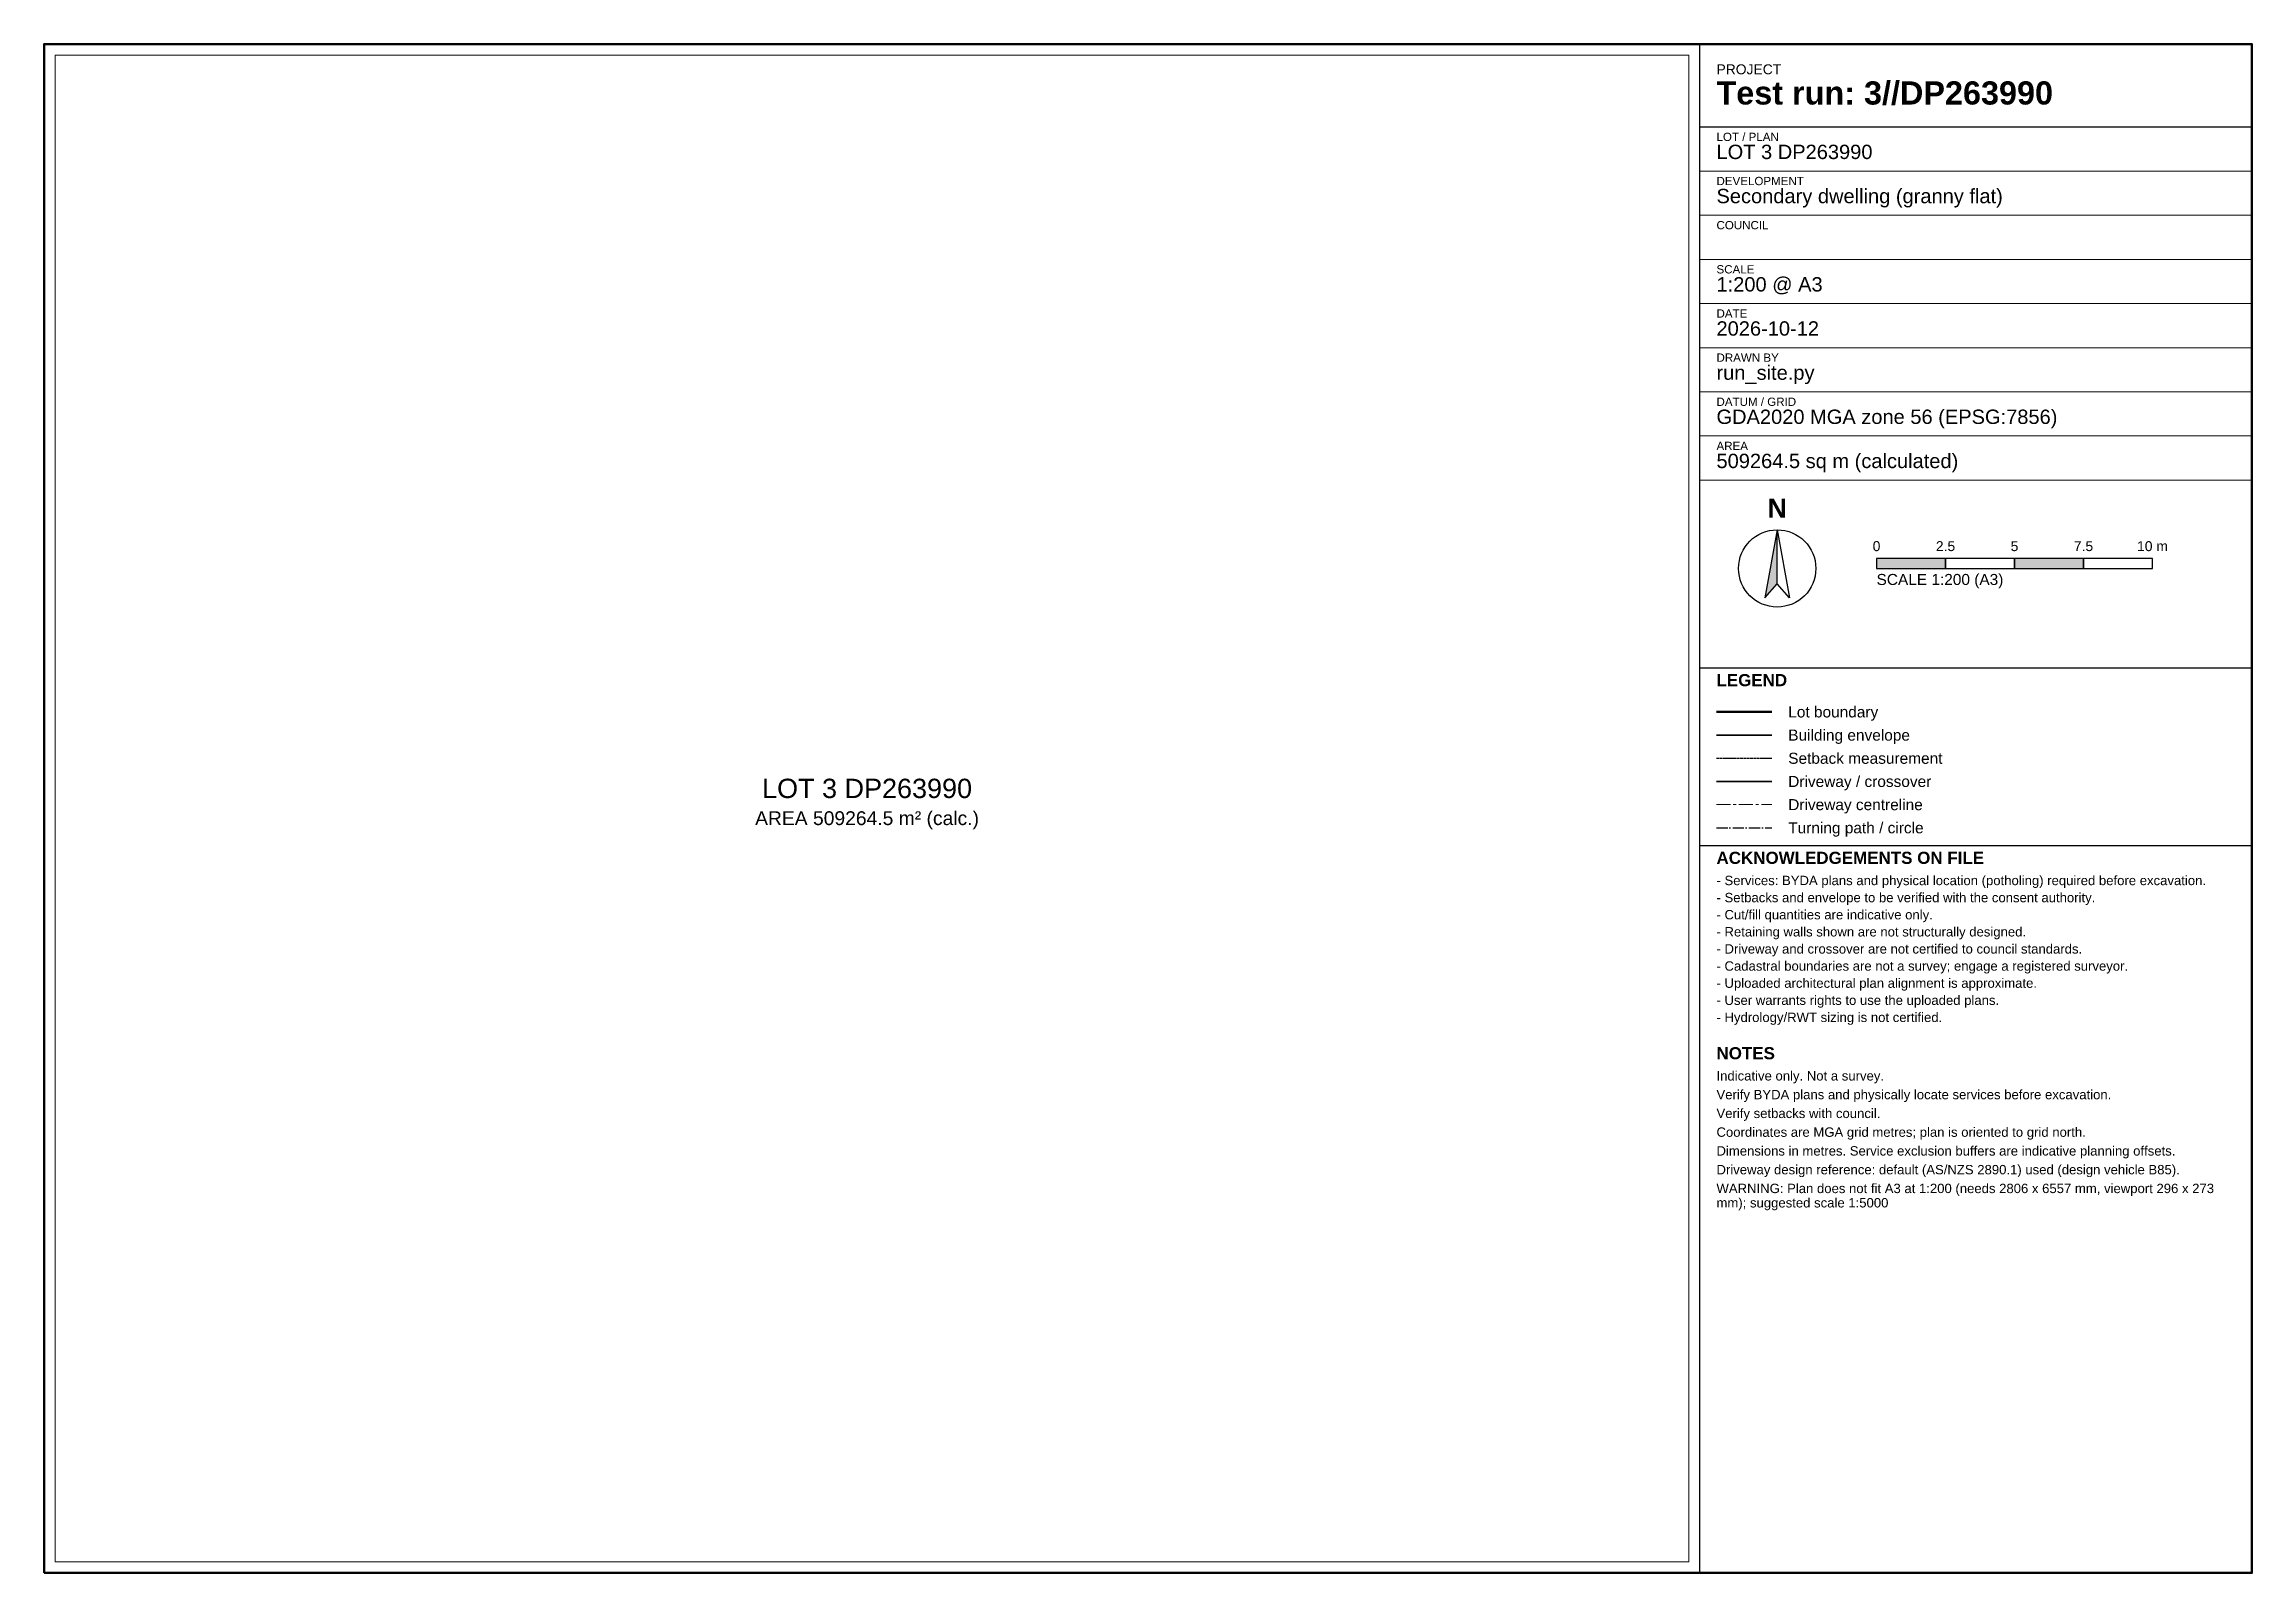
# Paper-space layout 'A3 Plan' of a CAD drawing. Header units: metres, sheet in millimetres. Extents: x 10 to 410, y 10 to 287.
# The model-space entities are those that its viewports show. They can reach past a viewport. Long polylines and large blocks are cut down to what shows.
import ezdxf
from ezdxf.enums import TextEntityAlignment as Align

# ---------------------------------------------------------------- set-up
doc = ezdxf.new("R2010")
doc.units = ezdxf.units.M
doc.header["$LTSCALE"] = 0.8
for name, pattern in [('CENTER', [5.08, 3.175, -0.635, 0.635, -0.635]), ('DASHDOT', [3.556, 2.54, -0.508, 0, -0.508]), ('DASHED2', [0.762, 0.635, -0.127])]:
    doc.linetypes.add(name, pattern=pattern)
for name, color, linetype, lineweight in [('C-ANNO-LOTN', 7, 'CONTINUOUS', 25), ('C-ANNO-TTLB', 7, 'CONTINUOUS', 25), ('C-DRIV-CNTR', 6, 'CENTER', 18), ('C-DRIV-TURN', 30, 'DASHDOT', 25), ('C-DRIV-XOVR', 7, 'CONTINUOUS', 35), ('C-PROP-BDY', 3, 'CONTINUOUS', 50), ('C-ZONE-ENVL', 1, 'CONTINUOUS', 35), ('C-ZONE-SBAK', 1, 'DASHED2', 25)]:
    doc.layers.add(name, color=color, linetype=linetype, lineweight=lineweight)
doc.layers.add('C-ANNO-VPRT', color=7, linetype='CONTINUOUS', lineweight=13, plot=False)
doc.styles.add('JCE', font='arial.ttf')
doc.styles.add('JCE_BOLD', font='arialbd.ttf')

msp = doc.modelspace()

# ---------------------------------------------------------------- texts
at = {"layer": 'C-ANNO-LOTN', "style": 'JCE'}
for s, height, p in [('LOT 3 DP263990', 0.7, (227905.026, 6572465.794)), ('AREA 509264.5 m² (calc.)', 0.5, (227905.026, 6572464.714))]:
    msp.add_text(s, height=height, dxfattribs=at).set_placement(p, align=Align.MIDDLE_CENTER)

psp = doc.layouts.new('A3 Plan')

# ---------------------------------------------------------------- hatches: boundary and pattern name
at = {"layer": 'C-ANNO-TTLB'}
h = psp.add_hatch(color=7, dxfattribs=at)
h.dxf.hatch_style = 1
h.paths.add_polyline_path([(324, 199), (321.76, 186.68), (324, 189.2)])
h = psp.add_hatch(color=7, dxfattribs=at)
h.dxf.hatch_style = 1
h.paths.add_polyline_path([(342, 192), (354.5, 192), (354.5, 193.8), (342, 193.8)])
h = psp.add_hatch(color=7, dxfattribs=at)
h.dxf.hatch_style = 1
h.paths.add_polyline_path([(367, 192), (379.5, 192), (379.5, 193.8), (367, 193.8)])

# ---------------------------------------------------------------- linework, layer by layer
for p, q in [((310, 10), (310, 287)), ((310, 272), (410, 272)), ((310, 174), (410, 174)), ((310, 141.8), (410, 141.8))]:
    psp.add_line(p, q, dxfattribs=at)
at = {"layer": 'C-ANNO-TTLB', "lineweight": 13}
for p, q in [((310, 264), (410, 264)), ((310, 256), (410, 256)), ((310, 248), (410, 248)), ((310, 240), (410, 240)), ((310, 232), (410, 232)), ((310, 224), (410, 224)), ((310, 216), (410, 216)), ((310, 208), (410, 208))]:
    psp.add_line(p, q, dxfattribs=at)
at = {"layer": 'C-ANNO-TTLB', "lineweight": 50}
psp.add_lwpolyline([(10, 10), (410, 10), (410, 287), (10, 287)], close=True, dxfattribs=at)
at = {"layer": 'C-ANNO-TTLB'}
for points in [[(324, 199), (321.76, 186.68), (324, 189.2)], [(324, 199), (326.24, 186.68), (324, 189.2)], [(342, 192), (354.5, 192), (354.5, 193.8), (342, 193.8)], [(354.5, 192), (367, 192), (367, 193.8), (354.5, 193.8)], [(367, 192), (379.5, 192), (379.5, 193.8), (367, 193.8)], [(379.5, 192), (392, 192), (392, 193.8), (379.5, 193.8)]]:
    psp.add_lwpolyline(points, close=True, dxfattribs=at)
psp.add_circle((324, 192), 7, dxfattribs=at)
at = {"layer": 'C-DRIV-CNTR'}
psp.add_line((313, 149.2), (323, 149.2), dxfattribs=at)
at = {"layer": 'C-DRIV-TURN'}
psp.add_line((313, 145), (323, 145), dxfattribs=at)
at = {"layer": 'C-DRIV-XOVR'}
psp.add_line((313, 153.4), (323, 153.4), dxfattribs=at)
at = {"layer": 'C-PROP-BDY'}
psp.add_line((313, 166), (323, 166), dxfattribs=at)
at = {"layer": 'C-ZONE-ENVL'}
psp.add_line((313, 161.8), (323, 161.8), dxfattribs=at)
at = {"layer": 'C-ZONE-SBAK'}
psp.add_line((313, 157.6), (323, 157.6), dxfattribs=at)

# ---------------------------------------------------------------- texts
at = {"layer": 'C-ANNO-TTLB'}
for s, height, style, p in [('Test run: 3//DP263990', 4.2, 'JCE_BOLD', (313, 274.8)), ('LOT 3 DP263990', 2.6, 'JCE', (313, 265.4)), ('Secondary dwelling (granny flat)', 2.6, 'JCE', (313, 257.4)), ('1:200 @ A3', 2.6, 'JCE', (313, 241.4)), ('2026-10-12', 2.6, 'JCE', (313, 233.4)), ('run_site.py', 2.6, 'JCE', (313, 225.4)), ('GDA2020 MGA zone 56 (EPSG:7856)', 2.6, 'JCE', (313, 217.4)), ('509264.5 sq m (calculated)', 2.6, 'JCE', (313, 209.4)), ('SCALE 1:200 (A3)', 2, 'JCE', (342, 188.4)), ('LEGEND', 2.2, 'JCE_BOLD', (313, 170)), ('ACKNOWLEDGEMENTS ON FILE', 2.2, 'JCE_BOLD', (313, 137.8)), ('- Services: BYDA plans and physical location (potholing) required before excavation.', 1.7, 'JCE', (313, 134.1)), ('- Setbacks and envelope to be verified with the consent authority.', 1.7, 'JCE', (313, 131)), ('- Cut/fill quantities are indicative only.', 1.7, 'JCE', (313, 127.9)), ('- Retaining walls shown are not structurally designed.', 1.7, 'JCE', (313, 124.8)), ('- Driveway and crossover are not certified to council standards.', 1.7, 'JCE', (313, 121.7)), ('- Cadastral boundaries are not a survey; engage a registered surveyor.', 1.7, 'JCE', (313, 118.6)), ('- Uploaded architectural plan alignment is approximate.', 1.7, 'JCE', (313, 115.5)), ('- User warrants rights to use the uploaded plans.', 1.7, 'JCE', (313, 112.4)), ('- Hydrology/RWT sizing is not certified.', 1.7, 'JCE', (313, 109.3)), ('NOTES', 2.2, 'JCE_BOLD', (313, 102.4)), ('Indicative only. Not a survey.', 1.7, 'JCE', (313, 98.7)), ('Verify BYDA plans and physically locate services before excavation.', 1.7, 'JCE', (313, 95.3)), ('Verify setbacks with council.', 1.7, 'JCE', (313, 91.9)), ('Coordinates are MGA grid metres; plan is oriented to grid north.', 1.7, 'JCE', (313, 88.5)), ('Dimensions in metres. Service exclusion buffers are indicative planning offsets.', 1.7, 'JCE', (313, 85.1)), ('Driveway design reference: default (AS/NZS 2890.1) used (design vehicle B85).', 1.7, 'JCE', (313, 81.7)), ('WARNING: Plan does not fit A3 at 1:200 (needs 2806 x 6557 mm, viewport 296 x 273', 1.7, 'JCE', (313, 78.3)), ('mm); suggested scale 1:5000', 1.7, 'JCE', (313, 75.7))]:
    psp.add_text(s, height=height, dxfattribs=dict(at, style=style)).set_placement(p, align=Align.BOTTOM_LEFT)
at = {"layer": 'C-ANNO-TTLB', "color": 8, "style": 'JCE'}
for s, height, p in [('PROJECT', 1.8, (313, 281)), ('LOT / PLAN', 1.5, (313, 269)), ('DEVELOPMENT', 1.5, (313, 261)), ('COUNCIL', 1.5, (313, 253)), ('SCALE', 1.5, (313, 245)), ('DATE', 1.5, (313, 237)), ('DRAWN BY', 1.5, (313, 229)), ('DATUM / GRID', 1.5, (313, 221)), ('AREA', 1.5, (313, 213))]:
    psp.add_text(s, height=height, dxfattribs=at).set_placement(p, align=Align.BOTTOM_LEFT)
at = {"layer": 'C-ANNO-TTLB'}
for s, height, style, p in [('N', 3.5, 'JCE_BOLD', (324, 200.12)), ('0', 1.8, 'JCE', (342, 194.6)), ('2.5', 1.8, 'JCE', (354.5, 194.6)), ('5', 1.8, 'JCE', (367, 194.6)), ('7.5', 1.8, 'JCE', (379.5, 194.6)), ('10 m', 1.8, 'JCE', (392, 194.6))]:
    psp.add_text(s, height=height, dxfattribs=dict(at, style=style)).set_placement(p, align=Align.BOTTOM_CENTER)
at = {"layer": 'C-ANNO-TTLB', "style": 'JCE'}
for s, p in [('Lot boundary', (326, 166)), ('Building envelope', (326, 161.8)), ('Setback measurement', (326, 157.6)), ('Driveway / crossover', (326, 153.4)), ('Driveway centreline', (326, 149.2)), ('Turning path / circle', (326, 145))]:
    psp.add_text(s, height=2, dxfattribs=at).set_placement(p, align=Align.MIDDLE_LEFT)

# ---------------------------------------------------------------- viewports
at = {"layer": 'C-ANNO-VPRT'}
psp.add_viewport(center=(160, 148.5), size=(296, 273), view_center_point=(227905.206, 6572465.065), view_height=54.6, dxfattribs=at)

doc.saveas('drawing.dxf')
